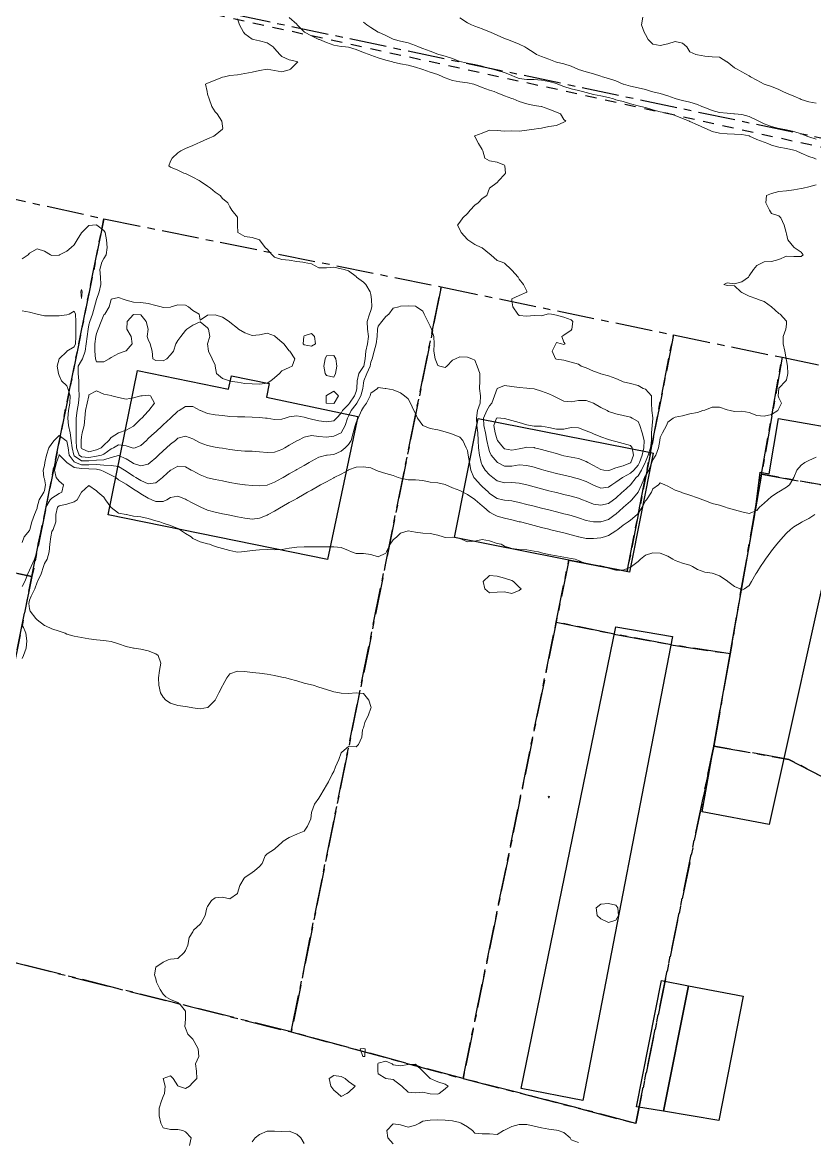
# Model space of a CAD drawing. Header units: centimetres. Extents: x 0 to 642158, y -847 to 649707.
# Drawn here: x 617867.8 to 617921.2, y 621400.6 to 621475.9 of the extents above; entities that cross this region are included whole.
import ezdxf

# ---------------------------------------------------------------- set-up
doc = ezdxf.new("R2010")
doc.units = ezdxf.units.CM
doc.header["$MEASUREMENT"] = 0
doc.linetypes.add('CENTERX2', pattern=[4, 2.5, -0.5, 0.5, -0.5])
doc.linetypes.add('JIS_02_0.7', pattern=[1.35, 0.75, -0.6])
doc.layers.add('SPW_batiments', color=7, linetype='Continuous')
doc.layers.add('SPW_parcellaire cadastral', color=7, linetype='CENTERX2', lineweight=25, true_color=0xff0542)
doc.layers.add('WAL_parcellaire agricole', color=7, linetype='JIS_02_0.7', lineweight=25)
doc.layers.add('WAL_topographie 0.5', color=253, linetype='Continuous', lineweight=20)

msp = doc.modelspace()

# ---------------------------------------------------------------- linework, layer by layer
at = {"layer": 'SPW_batiments'}
for points in [[(617881.655, 621451.196), (617881.857, 621452.088), (617884.404, 621451.578), (617884.222, 621450.668), (617890.379, 621449.361), (617888.335, 621439.728), (617873.556, 621442.723), (617875.529, 621452.458), (617881.655, 621451.196)], [(617944.322, 621448.448), (617942.863, 621440.398), (617948.221, 621439.351), (617948.498, 621439.277), (617956.127, 621435.527), (617956.089, 621435.462), (617955.109, 621433.753), (617948.097, 621436.782), (617937.697, 621437.997), (617938.229, 621441.115), (617923.913, 621443.796), (617923.429, 621441.413), (617922.464, 621441.579), (617918.082, 621421.862), (617913.566, 621422.712), (617917.113, 621442.728), (617917.479, 621445.612), (617918.079, 621445.495), (617918.713, 621449.212), (617923.863, 621448.329), (617924.678, 621452.163), (617944.322, 621448.448)], [(617910.113, 621446.927), (617910.279, 621446.894), (617908.68, 621438.877), (617896.88, 621441.21), (617898.479, 621449.226), (617910.113, 621446.927)], [(617911.584, 621434.529), (617905.526, 621403.266), (617901.378, 621404.08), (617907.744, 621435.191), (617911.584, 621434.529)], [(617912.656, 621411.007), (617910.958, 621402.55), (617909.155, 621402.851), (617910.834, 621411.357), (617912.656, 621411.007)], [(617912.656, 621411.007), (617916.329, 621410.301), (617914.701, 621401.924), (617910.958, 621402.55), (617912.656, 621411.007)]]:
    msp.add_lwpolyline(points, dxfattribs=at)
at = {"layer": 'SPW_parcellaire cadastral'}
for points in [[(617956.996, 621491.591), (617955.542, 621484.834), (617950.998, 621461.922), (617869.876, 621478.988), (617889.897, 621516.92), (617890.08, 621517.295)], [(617868.411, 621438.572), (617859.61, 621440.376), (617857.101, 621440.911), (617859.593, 621454.915), (617860.796, 621461.085), (617860.914, 621461.745), (617861.624, 621465.245), (617873.261, 621462.672), (617868.411, 621438.572)], [(617863.367, 621413.538), (617865.047, 621421.884), (617868.411, 621438.572), (617873.261, 621462.672), (617895.995, 621458.093), (617885.885, 621407.891), (617863.367, 621413.538)], [(617897.458, 621404.753), (617885.885, 621407.891), (617895.995, 621458.093), (617911.639, 621454.858), (617910.08, 621446.901), (617908.514, 621438.91), (617904.59, 621439.685), (617903.737, 621435.511), (617897.458, 621404.753)], [(617915.455, 621433.369), (617911.479, 621433.984), (617907.643, 621434.693), (617903.737, 621435.511), (617904.59, 621439.685), (617908.514, 621438.91), (617910.08, 621446.901), (617911.639, 621454.858), (617918.96, 621453.344), (617918.268, 621449.412), (617917.573, 621445.466), (617916.966, 621442.019), (617915.455, 621433.369)], [(617924.006, 621452.301), (617923.344, 621448.542), (617922.645, 621444.573), (617917.573, 621445.466), (617918.268, 621449.412), (617918.96, 621453.344), (617924.006, 621452.301)], [(617924.006, 621452.301), (617968.313, 621443.517), (617972.126, 621442.841), (617966.05, 621435.181), (617957.331, 621419.516), (617932.603, 621373.924), (617938.17, 621389.98), (617947.104, 621408.256), (617953.978, 621421.308), (617949.381, 621423.765), (617934.741, 621420.998), (617926.857, 621422.356), (617919.419, 621426.254), (617914.352, 621427.146), (617915.455, 621433.369), (617916.966, 621442.019), (617917.573, 621445.466), (617922.645, 621444.573), (617923.344, 621448.542), (617924.006, 621452.301)], [(617865.047, 621421.884), (617856.435, 621424.098), (617857.628, 621429.878), (617858.608, 621435.201), (617859.61, 621440.376), (617868.411, 621438.572), (617865.047, 621421.884)], [(617897.458, 621404.753), (617903.737, 621435.511), (617907.643, 621434.693), (617911.479, 621433.984), (617915.455, 621433.369), (617914.352, 621427.146), (617909.094, 621401.727), (617905.401, 621402.718), (617901.333, 621403.76), (617897.458, 621404.753)], [(617863.367, 621413.538), (617885.885, 621407.891), (617897.458, 621404.753), (617901.333, 621403.76), (617905.401, 621402.718), (617909.094, 621401.727), (617914.352, 621427.146), (617919.419, 621426.254), (617926.857, 621422.356), (617934.741, 621420.998), (617949.381, 621423.765), (617953.978, 621421.308), (617947.104, 621408.256), (617938.17, 621389.98), (617932.603, 621373.924), (617919.308, 621349.763), (617873.84, 621362.678), (617825.541, 621409.239), (617835.723, 621420.454), (617863.367, 621413.538)]]:
    msp.add_lwpolyline(points, dxfattribs=at)
at = {"layer": 'WAL_parcellaire agricole'}
msp.add_lwpolyline([(617959.494, 621502.968), (617958.972, 621501.366), (617951.294, 621460.998), (617871.2, 621478.505), (617890.726, 621517.162), (617959.494, 621502.968)], dxfattribs=at)
at = {"layer": 'WAL_topographie 0.5'}
for points in [[(617885.75, 621476.24), (617886.25, 621475.794), (617886.288, 621475.75), (617886.75, 621475.272), (617886.779, 621475.25), (617887.25, 621474.995), (617887.75, 621474.766), (617887.777, 621474.75), (617888.25, 621474.559), (617888.75, 621474.372), (617889.25, 621474.281), (617889.531, 621474.25), (617889.75, 621474.228), (617890.25, 621474.082), (617890.75, 621473.881), (617891.131, 621473.75), (617891.25, 621473.705), (617891.75, 621473.529), (617892.25, 621473.37), (617892.71, 621473.25), (617892.75, 621473.238), (617893.25, 621473.125), (617893.75, 621473.033), (617894.25, 621472.9), (617894.688, 621472.75), (617894.75, 621472.725), (617895.25, 621472.547), (617895.75, 621472.386), (617896.099, 621472.25), (617896.25, 621472.176), (617896.75, 621471.993), (617897.25, 621471.892), (617897.75, 621471.834), (617898.18, 621471.75), (617898.25, 621471.731), (617898.75, 621471.525), (617899.25, 621471.347), (617899.55, 621471.25), (617899.75, 621471.167), (617900.25, 621470.957), (617900.75, 621470.774), (617900.836, 621470.75), (617901.25, 621470.568), (617901.75, 621470.421), (617902.25, 621470.319), (617902.727, 621470.25), (617902.75, 621470.243), (617903.25, 621470.056), (617903.75, 621469.869), (617904.031, 621469.75), (617904.25, 621469.361), (617904.375, 621469.25), (617904.25, 621469.175), (617903.75, 621468.95), (617903.25, 621468.892), (617902.75, 621468.788), (617902.55, 621468.75), (617902.25, 621468.706), (617901.75, 621468.646), (617901.25, 621468.581), (617900.75, 621468.592), (617900.25, 621468.59), (617899.75, 621468.618), (617899.25, 621468.641), (617898.75, 621468.45), (617898.25, 621468.262), (617898.219, 621468.25), (617898.25, 621468.212), (617898.5, 621467.75), (617898.75, 621467.35), (617898.8, 621467.25), (617898.937, 621466.75), (617899.25, 621466.577), (617899.75, 621466.487), (617900.25, 621466.279), (617900.281, 621466.25), (617900.311, 621465.75), (617900.25, 621465.655), (617899.864, 621465.25), (617899.75, 621465.111), (617899.25, 621464.75), (617899.25, 621464.75), (617899.062, 621464.25), (617898.75, 621464.032), (617898.479, 621463.75), (617898.25, 621463.583), (617897.944, 621463.25), (617897.75, 621463.024), (617897.435, 621462.75), (617897.25, 621462.456), (617897.091, 621462.25), (617897.25, 621461.959), (617897.331, 621461.75), (617897.75, 621461.286), (617897.779, 621461.25), (617898.25, 621460.948), (617898.67, 621460.75), (617898.75, 621460.709), (617899.25, 621460.314), (617899.327, 621460.25), (617899.75, 621459.871), (617900.1, 621459.75), (617900.25, 621459.685), (617900.704, 621459.25), (617900.75, 621459.208), (617901.173, 621458.75), (617901.25, 621458.617), (617901.525, 621458.25), (617901.75, 621457.8), (617901.767, 621457.75), (617901.75, 621457.724), (617901.25, 621457.5), (617900.75, 621457.281), (617900.739, 621457.25), (617900.75, 621457.15), (617900.815, 621456.75), (617901.15, 621456.25), (617901.25, 621456.158), (617901.75, 621456.12), (617902.25, 621456.167), (617902.75, 621456.13), (617903.125, 621456.25), (617903.25, 621456.276), (617903.417, 621456.25), (617903.75, 621456.19), (617904.25, 621456.039), (617904.75, 621455.864), (617904.864, 621455.75), (617904.792, 621455.25), (617904.75, 621455.167), (617904.25, 621454.838), (617904.114, 621454.75), (617904.25, 621454.375), (617904.333, 621454.25), (617904.25, 621454.212), (617904.083, 621454.25), (617903.75, 621454.35), (617903.713, 621454.25), (617903.471, 621453.75), (617903.697, 621453.25), (617903.75, 621453.225), (617904.25, 621453.147), (617904.75, 621453.013), (617905.25, 621452.893), (617905.424, 621452.75), (617905.75, 621452.644), (617906.25, 621452.409), (617906.69, 621452.25), (617906.75, 621452.238), (617907.25, 621452.106), (617907.75, 621451.926), (617908.109, 621451.75), (617908.25, 621451.703), (617908.75, 621451.587), (617909.25, 621451.437), (617909.599, 621451.25), (617909.75, 621451.187), (617910.161, 621450.75), (617910.161, 621450.25), (617910.188, 621449.75), (617910.25, 621449.27), (617910.252, 621449.25), (617910.25, 621449.233), (617910.202, 621448.75), (617910.149, 621448.25), (617910.148, 621447.75), (617910.091, 621447.25), (617909.94, 621446.75), (617909.75, 621446.296), (617909.732, 621446.25), (617909.485, 621445.75), (617909.25, 621445.366), (617909.136, 621445.25), (617908.75, 621444.753), (617908.746, 621444.75), (617908.25, 621444.307), (617908.186, 621444.25), (617907.75, 621443.855), (617907.599, 621443.75), (617907.25, 621443.505), (617906.75, 621443.377), (617906.25, 621443.447), (617905.75, 621443.651), (617905.506, 621443.75), (617905.25, 621443.853), (617904.75, 621443.984), (617904.25, 621444.1), (617903.75, 621444.226), (617903.655, 621444.25), (617903.25, 621444.354), (617902.75, 621444.485), (617902.25, 621444.617), (617901.75, 621444.75), (617901.75, 621444.75), (617901.25, 621444.872), (617900.75, 621444.901), (617900.25, 621444.877), (617899.75, 621445.028), (617899.473, 621445.25), (617899.25, 621445.436), (617898.957, 621445.75), (617898.75, 621446.079), (617898.682, 621446.25), (617898.577, 621446.75), (617898.509, 621447.25), (617898.475, 621447.75), (617898.446, 621448.25), (617898.386, 621448.75), (617898.356, 621449.25), (617898.437, 621449.75), (617898.62, 621450.25), (617898.628, 621450.75), (617898.571, 621451.25), (617898.6, 621451.75), (617898.582, 621452.25), (617898.419, 621452.75), (617898.25, 621453.153), (617898.062, 621453.25), (617897.75, 621453.364), (617897.25, 621453.386), (617896.942, 621453.25), (617896.75, 621453.162), (617896.358, 621452.75), (617896.25, 621452.648), (617895.889, 621452.75), (617895.75, 621452.794), (617895.583, 621453.25), (617895.497, 621453.75), (617895.509, 621454.25), (617895.494, 621454.75), (617895.323, 621455.25), (617895.25, 621455.439), (617895.083, 621455.75), (617894.842, 621456.25), (617894.75, 621456.442), (617894.324, 621456.75), (617894.25, 621456.784), (617893.75, 621456.803), (617893.25, 621456.792), (617893.13, 621456.75), (617892.75, 621456.648), (617892.463, 621456.25), (617892.25, 621456.087), (617891.994, 621455.75), (617891.75, 621455.442), (617891.693, 621455.25), (617891.67, 621454.75), (617891.613, 621454.25), (617891.467, 621453.75), (617891.336, 621453.25), (617891.25, 621453.019), (617891.191, 621452.75), (617890.98, 621452.25), (617890.775, 621451.75), (617890.75, 621451.602), (617890.712, 621451.25), (617890.578, 621450.75), (617890.294, 621450.25), (617890.25, 621450.188), (617889.929, 621449.75), (617889.75, 621449.388), (617889.674, 621449.25), (617889.516, 621448.75), (617889.25, 621448.257), (617889.237, 621448.25), (617888.75, 621448.034), (617888.25, 621447.959), (617887.75, 621448.004), (617887.25, 621448.072), (617886.75, 621447.971), (617886.323, 621447.75), (617886.25, 621447.709), (617885.75, 621447.422), (617885.443, 621447.25), (617885.25, 621447.142), (617884.75, 621446.955), (617884.25, 621446.924), (617883.75, 621446.978), (617883.25, 621447.013), (617882.75, 621447.029), (617882.25, 621447.059), (617881.75, 621447.126), (617881.25, 621447.214), (617881.026, 621447.25), (617880.75, 621447.294), (617880.25, 621447.396), (617879.75, 621447.589), (617879.453, 621447.75), (617879.25, 621447.862), (617878.75, 621448.036), (617878.25, 621447.886), (617878.078, 621447.75), (617877.75, 621447.5), (617877.48, 621447.25), (617877.25, 621447.039), (617876.938, 621446.75), (617876.75, 621446.578), (617876.382, 621446.25), (617876.25, 621446.147), (617875.75, 621446.024), (617875.25, 621446.197), (617875.166, 621446.25), (617874.75, 621446.499), (617874.25, 621446.725), (617873.75, 621446.595), (617873.25, 621446.44), (617872.75, 621446.409), (617872.25, 621446.36), (617871.75, 621446.372), (617871.25, 621446.714), (617871.223, 621446.75), (617871.123, 621447.25), (617871.063, 621447.75), (617870.982, 621448.25), (617870.882, 621448.75), (617870.821, 621449.25), (617870.867, 621449.75), (617870.965, 621450.25), (617870.994, 621450.75), (617870.824, 621451.25), (617870.75, 621451.419), (617870.406, 621451.75), (617870.25, 621452.12), (617870.188, 621452.25), (617870.117, 621452.75), (617870.25, 621453.25), (617870.25, 621453.25), (617870.75, 621453.743), (617870.765, 621453.75), (617871.25, 621454.04), (617871.338, 621454.25), (617871.374, 621454.75), (617871.364, 621455.25), (617871.364, 621455.75), (617871.35, 621456.25), (617871.25, 621456.442), (617870.909, 621456.25), (617870.75, 621456.201), (617870.25, 621456.149), (617869.75, 621456.131), (617869.25, 621456.139), (617868.769, 621456.25), (617868.75, 621456.254), (617868.25, 621456.395), (617867.75, 621456.472)], [(617882.25, 621476.138), (617882.405, 621475.75), (617882.67, 621475.25), (617882.75, 621475.132), (617883.25, 621474.767), (617883.337, 621474.75), (617883.75, 621474.654), (617884.25, 621474.52), (617884.671, 621474.25), (617884.75, 621474.14), (617885.114, 621473.75), (617885.25, 621473.6), (617885.75, 621473.375), (617886.25, 621473.267), (617886.325, 621473.25), (617886.25, 621473.187), (617885.83, 621472.75), (617885.75, 621472.714), (617885.25, 621472.567), (617884.75, 621472.674), (617884.25, 621472.75), (617883.75, 621472.656), (617883.25, 621472.545), (617882.75, 621472.462), (617882.25, 621472.37), (617881.75, 621472.321), (617881.375, 621472.25), (617881.25, 621472.225), (617880.75, 621472.021), (617880.25, 621471.814), (617880.103, 621471.75), (617880.214, 621471.25), (617880.25, 621471.083), (617880.361, 621470.75), (617880.528, 621470.25), (617880.75, 621469.875), (617880.893, 621469.75), (617881.204, 621469.25), (617881.25, 621468.917), (617881.275, 621468.75), (617881.25, 621468.708), (617880.75, 621468.313), (617880.656, 621468.25), (617880.25, 621468.064), (617879.75, 621467.828), (617879.541, 621467.75), (617879.25, 621467.61), (617878.75, 621467.421), (617878.44, 621467.25), (617878.25, 621467.117), (617877.857, 621466.75), (617877.75, 621466.55), (617877.625, 621466.25), (617877.75, 621466.143), (617878.25, 621465.943), (617878.655, 621465.75), (617878.75, 621465.724), (617879.25, 621465.486), (617879.667, 621465.25), (617879.75, 621465.203), (617880.25, 621464.88), (617880.446, 621464.75), (617880.75, 621464.468), (617881.093, 621464.25), (617881.25, 621464.046), (617881.598, 621463.75), (617881.75, 621463.481), (617881.881, 621463.25), (617882.25, 621462.778), (617882.265, 621462.75), (617882.25, 621462.25), (617882.272, 621461.75), (617882.75, 621461.488), (617883.25, 621461.417), (617883.75, 621461.25), (617883.75, 621461.25), (617884.134, 621460.75), (617884.25, 621460.62), (617884.598, 621460.25), (617884.75, 621460.088), (617885.25, 621459.926), (617885.75, 621459.891), (617886.25, 621459.806), (617886.659, 621459.75), (617886.75, 621459.739), (617887.25, 621459.647), (617887.75, 621459.375), (617888.25, 621459.375), (617888.75, 621459.409), (617889.25, 621459.315), (617889.45, 621459.25), (617889.75, 621459.174), (617890.25, 621458.788), (617890.288, 621458.75), (617890.75, 621458.404), (617890.905, 621458.25), (617891.19, 621457.75), (617891.25, 621457.58), (617891.301, 621457.25), (617891.321, 621456.75), (617891.25, 621456.505), (617891.162, 621456.25), (617891.001, 621455.75), (617891.014, 621455.25), (617891.085, 621454.75), (617891.027, 621454.25), (617890.911, 621453.75), (617890.872, 621453.25), (617890.765, 621452.75), (617890.75, 621452.72), (617890.436, 621452.25), (617890.316, 621451.75), (617890.306, 621451.25), (617890.25, 621451.044), (617890.138, 621450.75), (617889.808, 621450.25), (617889.75, 621450.174), (617889.346, 621449.75), (617889.25, 621449.582), (617888.927, 621449.25), (617888.75, 621449.074), (617888.25, 621449.006), (617887.75, 621449.065), (617887.25, 621449.177), (617886.974, 621449.25), (617886.75, 621449.32), (617886.25, 621449.4), (617885.75, 621449.334), (617885.471, 621449.25), (617885.25, 621449.169), (617884.75, 621449.153), (617884.25, 621449.241), (617884.156, 621449.25), (617883.75, 621449.287), (617883.25, 621449.304), (617882.75, 621449.325), (617882.25, 621449.339), (617881.75, 621449.366), (617881.25, 621449.425), (617880.75, 621449.476), (617880.25, 621449.556), (617879.77, 621449.75), (617879.75, 621449.758), (617879.25, 621450.02), (617878.75, 621450.025), (617878.319, 621449.75), (617878.25, 621449.708), (617877.752, 621449.25), (617877.75, 621449.248), (617877.25, 621448.787), (617877.21, 621448.75), (617876.75, 621448.327), (617876.667, 621448.25), (617876.25, 621447.866), (617876.125, 621447.75), (617875.75, 621447.413), (617875.369, 621447.25), (617875.25, 621447.216), (617875.155, 621447.25), (617874.75, 621447.371), (617874.25, 621447.452), (617873.897, 621447.25), (617873.75, 621447.181), (617873.25, 621446.817), (617873.095, 621446.75), (617872.75, 621446.675), (617872.25, 621446.601), (617871.75, 621446.635), (617871.588, 621446.75), (617871.419, 621447.25), (617871.394, 621447.75), (617871.386, 621448.25), (617871.386, 621448.75), (617871.397, 621449.25), (617871.46, 621449.75), (617871.553, 621450.25), (617871.596, 621450.75), (617871.576, 621451.25), (617871.561, 621451.75), (617871.524, 621452.25), (617871.515, 621452.75), (617871.75, 621453.122), (617871.813, 621453.25), (617872.006, 621453.75), (617872.054, 621454.25), (617872.12, 621454.75), (617872.188, 621455.25), (617872.25, 621455.521), (617872.302, 621455.75), (617872.482, 621456.25), (617872.635, 621456.75), (617872.75, 621457.24), (617872.753, 621457.25), (617872.929, 621457.75), (617873.048, 621458.25), (617873.019, 621458.75), (617872.975, 621459.25), (617873.117, 621459.75), (617873.25, 621460.006), (617873.411, 621460.25), (617873.47, 621460.75), (617873.435, 621461.25), (617873.344, 621461.75), (617873.25, 621461.891), (617872.786, 621462.25), (617872.75, 621462.269), (617872.483, 621462.25), (617872.25, 621462.229), (617871.765, 621461.75), (617871.75, 621461.729), (617871.448, 621461.25), (617871.25, 621460.915), (617871.048, 621460.75), (617870.75, 621460.495), (617870.276, 621460.25), (617870.25, 621460.232), (617869.75, 621460.208), (617869.667, 621460.25), (617869.25, 621460.503), (617868.75, 621460.642), (617868.25, 621460.36), (617868.145, 621460.25), (617867.75, 621459.976)], [(617897.25, 621476.221), (617897.75, 621475.878), (617898.02, 621475.75), (617898.25, 621475.646), (617898.75, 621475.467), (617899.25, 621475.277), (617899.306, 621475.25), (617899.75, 621475.055), (617900.25, 621474.825), (617900.447, 621474.75), (617900.75, 621474.65), (617901.25, 621474.438), (617901.625, 621474.25), (617901.75, 621474.181), (617902.25, 621473.848), (617902.407, 621473.75), (617902.75, 621473.611), (617903.25, 621473.432), (617903.693, 621473.25), (617903.75, 621473.235), (617904.25, 621473.112), (617904.75, 621472.952), (617905.188, 621472.75), (617905.25, 621472.73), (617905.75, 621472.573), (617906.25, 621472.445), (617906.75, 621472.29), (617906.846, 621472.25), (617907.25, 621472.128), (617907.75, 621471.964), (617908.25, 621471.755), (617908.263, 621471.75), (617908.75, 621471.619), (617909.25, 621471.503), (617909.75, 621471.382), (617910.163, 621471.25), (617910.25, 621471.228), (617910.75, 621471.112), (617911.25, 621470.967), (617911.75, 621470.772), (617911.822, 621470.75), (617912.25, 621470.644), (617912.75, 621470.538), (617913.25, 621470.381), (617913.546, 621470.25), (617913.75, 621470.172), (617914.25, 621469.982), (617914.75, 621469.835), (617915.25, 621469.781), (617915.717, 621469.75), (617915.75, 621469.748), (617916.25, 621469.693), (617916.75, 621469.564), (617917.25, 621469.331), (617917.392, 621469.25), (617917.75, 621469.083), (617918.25, 621468.899), (617918.75, 621468.756), (617918.773, 621468.75), (617919.25, 621468.658), (617919.75, 621468.548), (617920.25, 621468.394), (617920.618, 621468.25), (617920.75, 621468.205), (617921.25, 621468.042)], [(617909.577, 621476.25), (617909.493, 621475.75), (617909.67, 621475.25), (617909.75, 621475.1), (617909.925, 621474.75), (617910.25, 621474.43), (617910.75, 621474.348), (617911.25, 621474.459), (617911.75, 621474.609), (617912.25, 621474.515), (617912.55, 621474.25), (617912.75, 621473.934), (617913.139, 621473.75), (617913.25, 621473.713), (617913.75, 621473.625), (617914.25, 621473.588), (617914.75, 621473.571), (617915.231, 621473.25), (617915.25, 621473.242), (617915.75, 621472.854), (617915.928, 621472.75), (617916.25, 621472.583), (617916.75, 621472.315), (617916.837, 621472.25), (617917.25, 621472.021), (617917.75, 621471.75), (617917.75, 621471.75), (617918.25, 621471.591), (617918.75, 621471.383), (617919, 621471.25), (617919.25, 621471.145), (617919.75, 621470.931), (617920.176, 621470.75), (617920.25, 621470.72), (617920.75, 621470.549), (617921.25, 621470.464)], [(617890.75, 621475.922), (617890.969, 621475.75), (617891.25, 621475.556), (617891.75, 621475.255), (617891.758, 621475.25), (617892.25, 621475.026), (617892.75, 621474.777), (617892.821, 621474.75), (617893.25, 621474.645), (617893.75, 621474.527), (617894.25, 621474.342), (617894.449, 621474.25), (617894.75, 621474.146), (617895.25, 621473.965), (617895.75, 621473.777), (617895.829, 621473.75), (617896.25, 621473.64), (617896.75, 621473.474), (617897.25, 621473.283), (617897.363, 621473.25), (617897.75, 621473.165), (617898.25, 621473.08), (617898.75, 621472.956), (617899.25, 621472.802), (617899.446, 621472.75), (617899.75, 621472.677), (617900.25, 621472.537), (617900.75, 621472.333), (617900.954, 621472.25), (617901.25, 621472.129), (617901.75, 621472.057), (617902.25, 621472.054), (617902.75, 621472.014), (617903.25, 621471.927), (617903.75, 621471.784), (617903.842, 621471.75), (617904.25, 621471.587), (617904.75, 621471.434), (617905.25, 621471.313), (617905.503, 621471.25), (617905.75, 621471.181), (617906.25, 621471.06), (617906.75, 621470.959), (617907.25, 621470.839), (617907.591, 621470.75), (617907.75, 621470.698), (617908.25, 621470.574), (617908.75, 621470.429), (617909.25, 621470.292), (617909.443, 621470.25), (617909.75, 621470.163), (617910.25, 621470.006), (617910.75, 621469.886), (617911.25, 621469.788), (617911.393, 621469.75), (617911.75, 621469.625), (617912.25, 621469.43), (617912.71, 621469.25), (617912.75, 621469.232), (617913.25, 621469.004), (617913.75, 621468.78), (617913.821, 621468.75), (617914.25, 621468.547), (617914.75, 621468.44), (617915.25, 621468.407), (617915.75, 621468.379), (617916.25, 621468.351), (617916.75, 621468.256), (617916.765, 621468.25), (617917.25, 621468.024), (617917.75, 621467.836), (617918.003, 621467.75), (617918.25, 621467.64), (617918.75, 621467.497), (617919.25, 621467.411), (617919.75, 621467.298), (617919.896, 621467.25), (617920.25, 621467.088), (617920.75, 621466.868), (617921.115, 621466.75), (617921.25, 621466.687)], [(617921.25, 621464.971), (617920.75, 621464.818), (617920.375, 621464.75), (617920.25, 621464.722), (617919.75, 621464.621), (617919.25, 621464.56), (617918.75, 621464.514), (617918.25, 621464.378), (617917.906, 621464.25), (617917.871, 621463.75), (617918.103, 621463.25), (617918.25, 621463.042), (617918.75, 621462.875), (617918.882, 621462.75), (617919.107, 621462.25), (617919.229, 621461.75), (617919.25, 621461.667), (617919.336, 621461.25), (617919.75, 621460.77), (617919.783, 621460.75), (617920.25, 621460.417), (617920.371, 621460.25), (617920.25, 621460.125), (617919.75, 621460.142), (617919.25, 621460.164), (617918.75, 621459.94), (617918.25, 621459.806), (617917.75, 621459.768), (617917.7, 621459.75), (617917.25, 621459.525), (617917.038, 621459.25), (617916.75, 621458.833), (617916.7, 621458.75), (617916.25, 621458.421), (617915.75, 621458.299), (617915.25, 621458.367), (617915.031, 621458.25), (617915.25, 621458.184), (617915.75, 621458.15), (617916.171, 621457.75), (617916.25, 621457.719), (617916.75, 621457.474), (617917.25, 621457.287), (617917.339, 621457.25), (617917.75, 621457.106), (617918.25, 621456.75), (617918.25, 621456.75), (617918.75, 621456.289), (617918.833, 621456.25), (617919.25, 621455.774), (617919.264, 621455.75), (617919.25, 621455.583), (617919.213, 621455.25), (617919.025, 621454.75), (617919.033, 621454.25), (617919.139, 621453.75), (617919.226, 621453.25), (617919.25, 621453.139), (617919.317, 621452.75), (617919.34, 621452.25), (617919.25, 621451.827), (617919.214, 621451.75), (617918.75, 621451.269), (617918.733, 621451.25), (617918.694, 621450.75), (617918.75, 621450.625), (617918.923, 621450.25), (617918.75, 621449.904), (617918.676, 621449.75), (617918.25, 621449.5), (617917.75, 621449.382), (617917.25, 621449.417), (617916.75, 621449.625), (617916.25, 621449.716), (617915.75, 621449.7), (617915.458, 621449.75), (617915.25, 621449.795), (617914.75, 621449.995), (617914.25, 621449.991), (617913.75, 621449.786), (617913.625, 621449.75), (617913.25, 621449.625), (617912.75, 621449.53), (617912.25, 621449.405), (617911.75, 621449.321), (617911.617, 621449.25), (617911.25, 621448.978), (617911.174, 621448.75), (617910.898, 621448.25), (617910.75, 621447.953), (617910.72, 621447.75), (617910.632, 621447.25), (617910.441, 621446.75), (617910.25, 621446.435), (617910.183, 621446.25), (617909.971, 621445.75), (617909.75, 621445.365), (617909.689, 621445.25), (617909.493, 621444.75), (617909.25, 621444.25), (617909.25, 621444.25), (617908.829, 621443.75), (617908.75, 621443.66), (617908.276, 621443.25), (617908.25, 621443.229), (617907.75, 621442.785), (617907.701, 621442.75), (617907.25, 621442.427), (617906.75, 621442.268), (617906.25, 621442.257), (617905.75, 621442.359), (617905.25, 621442.538), (617904.75, 621442.682), (617904.47, 621442.75), (617904.25, 621442.804), (617903.75, 621442.932), (617903.25, 621443.062), (617902.75, 621443.189), (617902.5, 621443.25), (617902.25, 621443.311), (617901.75, 621443.437), (617901.25, 621443.566), (617900.75, 621443.681), (617900.25, 621443.728), (617900.14, 621443.75), (617899.75, 621443.828), (617899.25, 621444.175), (617899.171, 621444.25), (617898.75, 621444.65), (617898.645, 621444.75), (617898.25, 621445.18), (617898.195, 621445.25), (617897.978, 621445.75), (617897.89, 621446.25), (617897.804, 621446.75), (617897.75, 621447.065), (617897.677, 621447.25), (617897.438, 621447.75), (617897.25, 621447.955), (617896.75, 621448.162), (617896.476, 621448.25), (617896.25, 621448.331), (617895.75, 621448.449), (617895.25, 621448.543), (617894.75, 621448.75), (617894.75, 621448.75), (617894.39, 621449.25), (617894.25, 621449.549), (617894.151, 621449.75), (617893.917, 621450.25), (617893.75, 621450.553), (617893.518, 621450.75), (617893.25, 621450.961), (617892.75, 621451.158), (617892.25, 621451.243), (617892.208, 621451.25), (617891.75, 621451.32), (617891.699, 621451.25), (617891.25, 621450.929), (617891.198, 621450.75), (617890.955, 621450.25), (617890.75, 621449.995), (617890.623, 621449.75), (617890.383, 621449.25), (617890.25, 621448.96), (617890.194, 621448.75), (617890.061, 621448.25), (617889.91, 621447.75), (617889.75, 621447.475), (617889.525, 621447.25), (617889.25, 621447.018), (617888.75, 621446.804), (617888.303, 621446.75), (617888.25, 621446.742), (617887.75, 621446.608), (617887.25, 621446.337), (617887.095, 621446.25), (617886.75, 621446.058), (617886.25, 621445.779), (617886.2, 621445.75), (617885.75, 621445.489), (617885.331, 621445.25), (617885.25, 621445.204), (617884.75, 621444.925), (617884.301, 621444.75), (617884.25, 621444.729), (617883.75, 621444.689), (617883.25, 621444.716), (617882.788, 621444.75), (617882.75, 621444.753), (617882.25, 621444.819), (617881.75, 621444.912), (617881.25, 621445.015), (617880.75, 621445.112), (617880.25, 621445.231), (617880.202, 621445.25), (617879.75, 621445.428), (617879.25, 621445.69), (617879.141, 621445.75), (617878.75, 621445.958), (617878.25, 621446.021), (617877.776, 621445.75), (617877.75, 621445.736), (617877.25, 621445.292), (617877.204, 621445.25), (617876.75, 621444.885), (617876.25, 621444.817), (617875.75, 621445.034), (617875.411, 621445.25), (617875.25, 621445.345), (617874.75, 621445.684), (617874.648, 621445.75), (617874.25, 621445.987), (617873.75, 621446.063), (617873.25, 621446.076), (617872.75, 621446.126), (617872.25, 621446.106), (617871.75, 621446.108), (617871.351, 621446.25), (617871.25, 621446.306), (617870.92, 621446.75), (617870.846, 621447.25), (617870.75, 621447.7), (617870.691, 621447.75), (617870.25, 621448.079), (617869.896, 621447.75), (617869.75, 621447.545), (617869.553, 621447.25), (617869.386, 621446.75), (617869.273, 621446.25), (617869.25, 621446.05), (617869.166, 621445.75), (617869.214, 621445.25), (617869.25, 621445.147), (617869.329, 621444.75), (617869.25, 621444.365), (617869.211, 621444.25), (617868.888, 621443.75), (617868.761, 621443.25), (617868.75, 621443.174), (617868.574, 621442.75), (617868.394, 621442.25), (617868.264, 621441.75), (617868.25, 621441.686), (617867.879, 621441.25), (617867.75, 621440.879)], [(617871.75, 621457.3), (617871.793, 621457.75), (617871.75, 621457.905), (617871.7, 621457.75), (617871.75, 621457.3)], [(617884.503, 621451.75), (617884.25, 621451.604), (617883.75, 621451.531), (617883.25, 621451.547), (617882.75, 621451.591), (617882.25, 621451.671), (617881.75, 621451.747), (617881.726, 621451.75), (617881.25, 621451.917), (617880.85, 621452.25), (617880.765, 621452.75), (617880.75, 621452.817), (617880.553, 621453.25), (617880.317, 621453.75), (617880.25, 621454.25), (617880.25, 621454.25), (617880.25, 621454.25), (617880.386, 621454.75), (617880.3, 621455.25), (617880.25, 621455.324), (617879.75, 621455.734), (617879.25, 621455.52), (617878.85, 621455.25), (617878.75, 621455.154), (617878.45, 621454.75), (617878.25, 621454.481), (617878.114, 621454.25), (617877.945, 621453.75), (617877.75, 621453.508), (617877.507, 621453.25), (617877.25, 621453.112), (617876.75, 621453.125), (617876.554, 621453.25), (617876.515, 621453.75), (617876.38, 621454.25), (617876.25, 621454.541), (617876.164, 621454.75), (617876.235, 621455.25), (617876.101, 621455.75), (617875.75, 621456.214), (617875.25, 621456.231), (617874.833, 621455.75), (617874.81, 621455.25), (617875.098, 621454.75), (617875.158, 621454.25), (617874.75, 621453.782), (617874.691, 621453.75), (617874.25, 621453.594), (617873.75, 621453.33), (617873.62, 621453.25), (617873.25, 621453.037), (617872.75, 621453.033), (617872.696, 621453.25), (617872.642, 621453.75), (617872.647, 621454.25), (617872.724, 621454.75), (617872.75, 621454.944), (617872.864, 621455.25), (617873.065, 621455.75), (617873.25, 621456.207), (617873.316, 621456.25), (617873.617, 621456.75), (617873.743, 621457.25), (617873.75, 621457.27), (617874.25, 621457.38), (617874.632, 621457.25), (617874.75, 621457.187), (617875.25, 621457.066), (617875.75, 621457.036), (617876.25, 621456.963), (617876.75, 621456.837), (617877.117, 621456.75), (617877.25, 621456.697), (617877.75, 621456.726), (617877.798, 621456.75), (617878.25, 621456.877), (617878.75, 621456.86), (617878.953, 621456.75), (617879.25, 621456.494), (617879.67, 621456.25), (617879.75, 621455.85), (617880.25, 621456.192), (617880.75, 621456.199), (617881.25, 621456.052), (617881.707, 621455.75), (617881.75, 621455.719), (617882.25, 621455.313), (617882.333, 621455.25), (617882.75, 621454.996), (617883.25, 621454.815), (617883.75, 621454.855), (617884.25, 621454.977), (617884.75, 621454.785), (617884.795, 621454.75), (617885.25, 621454.375), (617885.375, 621454.25), (617885.75, 621453.781), (617885.798, 621453.75), (617886.122, 621453.25), (617885.948, 621452.75), (617885.75, 621452.647), (617885.25, 621452.422), (617885.09, 621452.25), (617884.75, 621451.962), (617884.503, 621451.75)], [(617887.524, 621454.25), (617887.25, 621454.093), (617886.75, 621454.185), (617886.691, 621454.25), (617886.729, 621454.75), (617886.75, 621454.785), (617887.25, 621454.94), (617887.444, 621454.75), (617887.524, 621454.25)], [(617888.873, 621452.25), (617888.75, 621452.017), (617888.25, 621452.128), (617888.16, 621452.25), (617888.071, 621452.75), (617888.171, 621453.25), (617888.25, 621453.45), (617888.75, 621453.464), (617888.883, 621453.25), (617888.948, 621452.75), (617888.873, 621452.25)], [(617907.476, 621444.75), (617907.25, 621444.598), (617906.75, 621444.533), (617906.25, 621444.722), (617906.196, 621444.75), (617905.75, 621444.981), (617905.25, 621445.162), (617904.885, 621445.25), (617904.75, 621445.283), (617904.25, 621445.4), (617903.75, 621445.523), (617903.25, 621445.652), (617902.901, 621445.75), (617902.75, 621445.793), (617902.25, 621445.933), (617901.75, 621446.062), (617901.25, 621446.09), (617900.75, 621446.011), (617900.25, 621446.018), (617899.784, 621446.25), (617899.75, 621446.269), (617899.362, 621446.75), (617899.25, 621446.991), (617899.174, 621447.25), (617899.057, 621447.75), (617898.967, 621448.25), (617898.865, 621448.75), (617898.843, 621449.25), (617899.066, 621449.75), (617899.25, 621450.084), (617899.406, 621450.25), (617899.579, 621450.75), (617899.75, 621451.246), (617899.758, 621451.25), (617900.25, 621451.442), (617900.75, 621451.373), (617901.25, 621451.305), (617901.75, 621451.266), (617901.908, 621451.25), (617902.25, 621451.213), (617902.75, 621451.073), (617903.25, 621450.883), (617903.541, 621450.75), (617903.75, 621450.647), (617904.25, 621450.391), (617904.75, 621450.342), (617905.25, 621450.44), (617905.75, 621450.436), (617906.244, 621450.25), (617906.25, 621450.247), (617906.75, 621449.971), (617907.16, 621449.75), (617907.25, 621449.7), (617907.75, 621449.532), (617908.25, 621449.428), (617908.75, 621449.306), (617908.866, 621449.25), (617909.25, 621449.01), (617909.371, 621448.75), (617909.534, 621448.25), (617909.657, 621447.75), (617909.646, 621447.25), (617909.519, 621446.75), (617909.343, 621446.25), (617909.25, 621446.079), (617908.965, 621445.75), (617908.75, 621445.531), (617908.25, 621445.277), (617908.195, 621445.25), (617907.75, 621444.923), (617907.476, 621444.75)], [(617873.066, 621447.25), (617872.75, 621447.104), (617872.25, 621446.971), (617871.75, 621447.197), (617871.729, 621447.25), (617871.731, 621447.75), (617871.75, 621447.992), (617871.804, 621448.25), (617871.917, 621448.75), (617871.967, 621449.25), (617872.024, 621449.75), (617872.13, 621450.25), (617872.237, 621450.75), (617872.25, 621450.814), (617872.75, 621451.093), (617873.25, 621450.861), (617873.75, 621450.762), (617873.784, 621450.75), (617874.25, 621450.636), (617874.75, 621450.532), (617875.25, 621450.61), (617875.75, 621450.745), (617875.833, 621450.75), (617876.25, 621450.783), (617876.406, 621450.75), (617876.657, 621450.25), (617876.291, 621449.75), (617876.25, 621449.712), (617875.807, 621449.25), (617875.75, 621449.197), (617875.296, 621448.75), (617875.25, 621448.709), (617874.75, 621448.434), (617874.25, 621448.255), (617874.244, 621448.25), (617873.75, 621447.931), (617873.581, 621447.75), (617873.25, 621447.416), (617873.066, 621447.25)], [(617888.778, 621450.25), (617888.75, 621450.228), (617888.25, 621450.247), (617888.246, 621450.25), (617888.244, 621450.75), (617888.25, 621450.762), (617888.75, 621451.058), (617889.058, 621450.75), (617888.778, 621450.25)], [(617907.359, 621445.75), (617907.25, 621445.711), (617906.939, 621445.75), (617906.75, 621445.783), (617906.25, 621446.064), (617905.869, 621446.25), (617905.75, 621446.326), (617905.25, 621446.517), (617904.75, 621446.615), (617904.25, 621446.71), (617904.083, 621446.75), (617903.75, 621446.855), (617903.25, 621447.007), (617902.75, 621447.14), (617902.28, 621447.25), (617902.25, 621447.26), (617901.75, 621447.299), (617901.586, 621447.25), (617901.25, 621447.188), (617900.75, 621447.096), (617900.25, 621447.187), (617900.174, 621447.25), (617899.77, 621447.75), (617899.75, 621447.792), (617899.623, 621448.25), (617899.543, 621448.75), (617899.719, 621449.25), (617899.75, 621449.274), (617900.01, 621449.25), (617900.25, 621449.214), (617900.75, 621449.076), (617901.25, 621448.956), (617901.75, 621448.794), (617901.993, 621448.75), (617902.25, 621448.701), (617902.75, 621448.703), (617903.25, 621448.612), (617903.75, 621448.494), (617904.25, 621448.504), (617904.75, 621448.62), (617905.25, 621448.594), (617905.75, 621448.395), (617906.118, 621448.25), (617906.25, 621448.193), (617906.75, 621447.976), (617907.25, 621447.809), (617907.478, 621447.75), (617907.75, 621447.663), (617908.25, 621447.547), (617908.75, 621447.401), (617908.862, 621447.25), (617908.937, 621446.75), (617908.772, 621446.25), (617908.75, 621446.225), (617908.25, 621446.027), (617907.75, 621445.89), (617907.359, 621445.75)], [(617921.25, 621446.611), (617920.75, 621446.384), (617920.481, 621446.25), (617920.25, 621446.087), (617919.952, 621445.75), (617919.754, 621445.25), (617919.75, 621445.242), (617919.449, 621444.75), (617919.25, 621444.591), (617918.75, 621444.284), (617918.693, 621444.25), (617918.25, 621443.963), (617917.99, 621443.75), (617917.75, 621443.519), (617917.446, 621443.25), (617917.25, 621443.028), (617916.75, 621442.821), (617916.25, 621442.936), (617915.75, 621443.06), (617915.25, 621443.214), (617915.139, 621443.25), (617914.75, 621443.39), (617914.25, 621443.506), (617913.75, 621443.693), (617913.611, 621443.75), (617913.25, 621443.884), (617912.75, 621444.063), (617912.25, 621444.217), (617912.153, 621444.25), (617911.75, 621444.386), (617911.25, 621444.672), (617911.061, 621444.75), (617910.75, 621444.882), (617910.624, 621444.75), (617910.25, 621444.476), (617910.166, 621444.25), (617909.814, 621443.75), (617909.75, 621443.668), (617909.535, 621443.25), (617909.25, 621442.814), (617909.188, 621442.75), (617908.75, 621442.371), (617908.577, 621442.25), (617908.25, 621442.028), (617907.885, 621441.75), (617907.75, 621441.655), (617907.25, 621441.336), (617906.983, 621441.25), (617906.75, 621441.176), (617906.25, 621441.129), (617905.75, 621441.147), (617905.264, 621441.25), (617905.25, 621441.253), (617904.75, 621441.387), (617904.25, 621441.511), (617903.75, 621441.637), (617903.29, 621441.75), (617903.25, 621441.76), (617902.75, 621441.886), (617902.25, 621442.015), (617901.75, 621442.144), (617901.333, 621442.25), (617901.25, 621442.271), (617900.75, 621442.4), (617900.25, 621442.511), (617899.75, 621442.636), (617899.54, 621442.75), (617899.25, 621442.916), (617898.853, 621443.25), (617898.75, 621443.345), (617898.271, 621443.75), (617898.25, 621443.768), (617897.75, 621444.097), (617897.446, 621444.25), (617897.25, 621444.372), (617896.75, 621444.561), (617896.31, 621444.75), (617896.25, 621444.776), (617895.75, 621444.894), (617895.25, 621444.938), (617894.75, 621445.053), (617894.25, 621445.083), (617893.75, 621445.079), (617893.25, 621445.197), (617893.089, 621445.25), (617892.75, 621445.384), (617892.25, 621445.508), (617891.75, 621445.681), (617891.578, 621445.75), (617891.25, 621445.89), (617890.75, 621445.961), (617890.25, 621445.948), (617889.75, 621445.76), (617889.733, 621445.75), (617889.25, 621445.47), (617888.781, 621445.25), (617888.75, 621445.233), (617888.25, 621444.966), (617887.856, 621444.75), (617887.75, 621444.688), (617887.25, 621444.403), (617886.978, 621444.25), (617886.75, 621444.121), (617886.25, 621443.837), (617886.095, 621443.75), (617885.75, 621443.555), (617885.25, 621443.274), (617885.208, 621443.25), (617884.75, 621442.985), (617884.317, 621442.75), (617884.25, 621442.713), (617883.75, 621442.505), (617883.25, 621442.443), (617882.75, 621442.497), (617882.25, 621442.591), (617881.75, 621442.701), (617881.519, 621442.75), (617881.25, 621442.808), (617880.75, 621442.914), (617880.25, 621443.054), (617879.788, 621443.25), (617879.75, 621443.266), (617879.25, 621443.526), (617878.831, 621443.75), (617878.75, 621443.793), (617878.25, 621443.985), (617877.75, 621443.898), (617877.5, 621443.75), (617877.25, 621443.638), (617876.75, 621443.628), (617876.497, 621443.75), (617876.25, 621443.854), (617875.75, 621444.153), (617875.597, 621444.25), (617875.25, 621444.468), (617874.817, 621444.75), (617874.75, 621444.793), (617874.25, 621445.092), (617874.052, 621445.25), (617873.75, 621445.411), (617873.25, 621445.653), (617873.058, 621445.75), (617872.75, 621445.815), (617872.25, 621445.84), (617871.75, 621445.844), (617871.25, 621445.929), (617870.756, 621446.25), (617870.75, 621446.262), (617870.273, 621446.75), (617870.25, 621446.789), (617870.233, 621446.75), (617870.063, 621446.25), (617869.923, 621445.75), (617870.043, 621445.25), (617870.25, 621444.993), (617870.544, 621444.75), (617870.419, 621444.25), (617870.25, 621444.161), (617869.75, 621443.864), (617869.643, 621443.75), (617869.338, 621443.25), (617869.25, 621442.794), (617869.242, 621442.75), (617869.165, 621442.25), (617869.04, 621441.75), (617868.92, 621441.25), (617868.813, 621440.75), (617868.75, 621440.357), (617868.731, 621440.25), (617868.571, 621439.75), (617868.347, 621439.25), (617868.25, 621439.007), (617868.134, 621438.75), (617867.931, 621438.25), (617867.75, 621437.909)], [(617921.175, 621442.75), (617920.75, 621442.494), (617920.317, 621442.25), (617920.25, 621442.21), (617919.75, 621441.915), (617919.531, 621441.75), (617919.25, 621441.5), (617919.026, 621441.25), (617918.75, 621440.92), (617918.608, 621440.75), (617918.25, 621440.306), (617918.206, 621440.25), (617917.842, 621439.75), (617917.75, 621439.608), (617917.51, 621439.25), (617917.25, 621438.856), (617917.178, 621438.75), (617916.886, 621438.25), (617916.75, 621437.971), (617916.424, 621437.75), (617916.25, 621437.655), (617916.125, 621437.75), (617915.75, 621437.908), (617915.302, 621438.25), (617915.25, 621438.29), (617914.75, 621438.624), (617914.375, 621438.75), (617914.25, 621438.791), (617913.75, 621438.86), (617913.25, 621439.043), (617912.928, 621439.25), (617912.75, 621439.341), (617912.25, 621439.482), (617911.75, 621439.648), (617911.601, 621439.75), (617911.25, 621439.958), (617910.75, 621440.142), (617910.25, 621440.168), (617909.75, 621440.013), (617909.425, 621439.75), (617909.25, 621439.581), (617908.802, 621439.25), (617908.75, 621439.21), (617908.25, 621439.012), (617907.75, 621439.01), (617907.25, 621439.15), (617906.938, 621439.25), (617906.75, 621439.303), (617906.25, 621439.33), (617905.75, 621439.437), (617905.25, 621439.653), (617905.018, 621439.75), (617904.75, 621439.799), (617904.25, 621439.877), (617903.75, 621439.969), (617903.25, 621440.057), (617902.75, 621440.173), (617902.55, 621440.25), (617902.25, 621440.295), (617901.75, 621440.365), (617901.25, 621440.405), (617900.75, 621440.472), (617900.25, 621440.631), (617900.023, 621440.75), (617899.75, 621440.795), (617899.25, 621440.971), (617898.75, 621441.061), (617898.25, 621440.951), (617897.75, 621440.921), (617897.25, 621441.132), (617896.75, 621441.222), (617896.25, 621441.21), (617896.125, 621441.25), (617895.75, 621441.364), (617895.25, 621441.483), (617894.75, 621441.504), (617894.25, 621441.574), (617893.75, 621441.65), (617893.25, 621441.5), (617892.996, 621441.25), (617892.75, 621441.039), (617892.545, 621440.75), (617892.308, 621440.25), (617892.25, 621440.145), (617891.75, 621439.893), (617891.25, 621440.066), (617890.75, 621440.123), (617890.25, 621440.118), (617889.95, 621440.25), (617889.75, 621440.34), (617889.25, 621440.537), (617888.75, 621440.573), (617888.25, 621440.567), (617887.75, 621440.568), (617887.25, 621440.583), (617886.75, 621440.583), (617886.25, 621440.547), (617885.75, 621440.48), (617885.25, 621440.404), (617884.75, 621440.373), (617884.25, 621440.386), (617883.75, 621440.38), (617883.25, 621440.329), (617882.75, 621440.259), (617882.536, 621440.25), (617882.25, 621440.217), (617882.159, 621440.25), (617881.75, 621440.329), (617881.25, 621440.461), (617880.75, 621440.598), (617880.384, 621440.75), (617880.25, 621440.787), (617879.75, 621440.903), (617879.25, 621441.145), (617879.148, 621441.25), (617878.75, 621441.476), (617878.36, 621441.75), (617878.25, 621441.804), (617877.75, 621442.004), (617877.25, 621442.167), (617877.033, 621442.25), (617876.75, 621442.321), (617876.25, 621442.477), (617875.75, 621442.587), (617875.25, 621442.649), (617874.779, 621442.75), (617874.75, 621442.755), (617874.25, 621442.84), (617873.75, 621443.22), (617873.73, 621443.25), (617873.368, 621443.75), (617873.25, 621443.912), (617872.846, 621444.25), (617872.75, 621444.34), (617872.25, 621444.712), (617871.75, 621444.25), (617871.75, 621444.25), (617871.462, 621443.75), (617871.25, 621443.605), (617870.75, 621443.442), (617870.25, 621443.339), (617870.135, 621443.25), (617870.023, 621442.75), (617870.012, 621442.25), (617869.829, 621441.75), (617869.75, 621441.606), (617869.689, 621441.25), (617869.618, 621440.75), (617869.559, 621440.25), (617869.44, 621439.75), (617869.25, 621439.463), (617869.185, 621439.25), (617869.027, 621438.75), (617868.783, 621438.25), (617868.75, 621438.205), (617868.593, 621437.75), (617868.35, 621437.25), (617868.25, 621436.977), (617868.205, 621436.75), (617868.25, 621436.389), (617868.284, 621436.25), (617868.668, 621435.75), (617868.75, 621435.654), (617869.25, 621435.28), (617869.317, 621435.25), (617869.75, 621435.048), (617870.25, 621434.892), (617870.644, 621434.75), (617870.75, 621434.702), (617871.25, 621434.548), (617871.75, 621434.462), (617872.25, 621434.372), (617872.75, 621434.305), (617873.25, 621434.271), (617873.408, 621434.25), (617873.75, 621434.191), (617874.25, 621434.034), (617874.75, 621433.868), (617875.25, 621433.757), (617875.306, 621433.75), (617875.75, 621433.681), (617876.25, 621433.578), (617876.75, 621433.367), (617876.917, 621433.25), (617877.094, 621432.75), (617877.013, 621432.25), (617876.944, 621431.75), (617876.957, 621431.25), (617877.072, 621430.75), (617877.25, 621430.439), (617877.43, 621430.25), (617877.75, 621430.036), (617878.25, 621429.888), (617878.75, 621429.812), (617879.135, 621429.75), (617879.25, 621429.727), (617879.75, 621429.656), (617880.25, 621429.745), (617880.257, 621429.75), (617880.75, 621430.237), (617880.757, 621430.25), (617881.011, 621430.75), (617881.25, 621431.218), (617881.27, 621431.25), (617881.533, 621431.75), (617881.75, 621432.022), (617882.25, 621432.207), (617882.75, 621432.174), (617883.25, 621432.115), (617883.75, 621432.068), (617884.25, 621432.007), (617884.75, 621431.905), (617885.25, 621431.806), (617885.526, 621431.75), (617885.75, 621431.692), (617886.25, 621431.547), (617886.75, 621431.395), (617887.25, 621431.28), (617887.355, 621431.25), (617887.75, 621431.125), (617888.25, 621430.956), (617888.75, 621430.813), (617889.145, 621430.75), (617889.25, 621430.718), (617889.75, 621430.688), (617890.25, 621430.737), (617890.75, 621430.698), (617891.105, 621430.25), (617891.25, 621429.819), (617891.265, 621429.75), (617891.25, 621429.699), (617891.088, 621429.25), (617890.833, 621428.75), (617890.75, 621428.385), (617890.692, 621428.25), (617890.631, 621427.75), (617890.417, 621427.25), (617890.25, 621427.098), (617889.75, 621427.119), (617889.28, 621426.75), (617889.25, 621426.706), (617889.078, 621426.25), (617888.87, 621425.75), (617888.75, 621425.435), (617888.646, 621425.25), (617888.386, 621424.75), (617888.25, 621424.529), (617888.097, 621424.25), (617887.811, 621423.75), (617887.75, 621423.653), (617887.442, 621423.25), (617887.259, 621422.75), (617887.25, 621422.688), (617887.194, 621422.25), (617886.978, 621421.75), (617886.75, 621421.425), (617886.313, 621421.25), (617886.25, 621421.219), (617885.75, 621421), (617885.344, 621420.75), (617885.25, 621420.667), (617884.809, 621420.25), (617884.75, 621420.204), (617884.25, 621419.886), (617884.119, 621419.75), (617883.927, 621419.25), (617883.75, 621419.03), (617883.417, 621418.75), (617883.25, 621418.637), (617882.75, 621418.296), (617882.706, 621418.25), (617882.411, 621417.75), (617882.263, 621417.25), (617882.25, 621417.226), (617881.75, 621416.87), (617881.25, 621416.969), (617880.75, 621416.928), (617880.511, 621416.75), (617880.25, 621416.35), (617880.192, 621416.25), (617880.083, 621415.75), (617879.821, 621415.25), (617879.75, 621415.163), (617879.298, 621414.75), (617879.25, 621414.65), (617879, 621414.25), (617878.917, 621413.75), (617878.75, 621413.375), (617878.659, 621413.25), (617878.25, 621412.841), (617877.75, 621412.79), (617877.583, 621412.75), (617877.25, 621412.596), (617876.75, 621412.25), (617876.75, 621412.25), (617876.676, 621411.75), (617876.75, 621411.464), (617876.806, 621411.25), (617877.042, 621410.75), (617877.25, 621410.45), (617877.442, 621410.25), (617877.75, 621410.087), (617878.25, 621409.872), (617878.4, 621409.75), (617878.75, 621409.283), (617878.766, 621409.25), (617878.75, 621408.75), (617878.75, 621408.75), (617878.707, 621408.25), (617878.75, 621408.155), (617878.917, 621407.75), (617879.25, 621407.41), (617879.345, 621407.25), (617879.613, 621406.75), (617879.65, 621406.25), (617879.425, 621405.75), (617879.487, 621405.25), (617879.509, 621404.75), (617879.25, 621404.481), (617879.019, 621404.25), (617878.75, 621404.095), (617878.283, 621404.25), (617878.25, 621404.273), (617877.922, 621404.75), (617877.75, 621404.946), (617877.25, 621404.75), (617877.379, 621404.25), (617877.348, 621403.75), (617877.25, 621403.554), (617877.142, 621403.25), (617876.985, 621402.75), (617876.977, 621402.25), (617877.105, 621401.75), (617877.25, 621401.444), (617877.75, 621401.328), (617878.25, 621401.326), (617878.583, 621401.25), (617878.75, 621401.154), (617879.139, 621400.75), (617879.016, 621400.25)], [(617901.375, 621437.75), (617901.25, 621437.625), (617900.75, 621437.422), (617900.25, 621437.537), (617899.75, 621437.532), (617899.25, 621437.475), (617898.924, 621437.75), (617898.815, 621438.25), (617899.25, 621438.647), (617899.75, 621438.609), (617900.25, 621438.471), (617900.75, 621438.298), (617900.857, 621438.25), (617901.25, 621437.857), (617901.375, 621437.75)], [(617867.75, 621435.334), (617867.802, 621435.25), (617867.996, 621434.75), (617868.069, 621434.25), (617868.022, 621433.75), (617867.849, 621433.25), (617867.75, 621433.043)], [(617903.25, 621423.65), (617903.281, 621423.75), (617903.25, 621423.774), (617903.204, 621423.75), (617903.25, 621423.65)], [(617907.75, 621415.417), (617907.925, 621415.75), (617907.892, 621416.25), (617907.75, 621416.429), (617907.25, 621416.542), (617906.75, 621416.506), (617906.426, 621416.25), (617906.487, 621415.75), (617906.75, 621415.523), (617907.25, 621415.259), (617907.75, 621415.417)], [(617890.834, 621406.25), (617890.75, 621406.233), (617890.708, 621406.25), (617890.528, 621406.75), (617890.75, 621406.788), (617890.861, 621406.75), (617890.834, 621406.25)], [(617895.85, 621403.75), (617895.75, 621403.712), (617895.25, 621403.729), (617895.125, 621403.75), (617894.75, 621403.827), (617894.25, 621403.793), (617893.75, 621403.845), (617893.345, 621404.25), (617893.25, 621404.319), (617892.75, 621404.685), (617892.25, 621404.75), (617892.25, 621404.75), (617891.75, 621405.083), (617891.717, 621405.25), (617891.722, 621405.75), (617891.75, 621405.8), (617892.25, 621405.922), (617892.673, 621405.75), (617892.75, 621405.673), (617893.25, 621405.616), (617893.75, 621405.708), (617894.25, 621405.72), (617894.75, 621405.25), (617894.75, 621405.25), (617895.25, 621404.75), (617895.25, 621404.75), (617895.75, 621404.543), (617896.25, 621404.369), (617896.458, 621404.25), (617896.25, 621404.058), (617895.85, 621403.75)], [(617889.625, 621403.75), (617889.25, 621403.55), (617889.019, 621403.75), (617888.75, 621403.983), (617888.55, 621404.25), (617888.444, 621404.75), (617888.75, 621404.954), (617889.25, 621404.889), (617889.513, 621404.75), (617889.75, 621404.554), (617890.187, 621404.25), (617889.75, 621403.813), (617889.625, 621403.75)], [(617892.75, 621400.356), (617892.394, 621400.75), (617892.316, 621401.25), (617892.75, 621401.71), (617893.25, 621401.632), (617893.75, 621401.478), (617894.25, 621401.612), (617894.534, 621401.75), (617894.75, 621401.888), (617895.25, 621401.954), (617895.75, 621401.968), (617896.25, 621401.948), (617896.75, 621401.9), (617897.25, 621401.802), (617897.335, 621401.75), (617897.75, 621401.496), (617898.094, 621401.25), (617898.25, 621401.08), (617898.75, 621401.023), (617899.25, 621401.02), (617899.75, 621400.989), (617900.177, 621401.25), (617900.25, 621401.288), (617900.75, 621401.535), (617901.25, 621401.648), (617901.75, 621401.657), (617902.25, 621401.555), (617902.75, 621401.437), (617903.25, 621401.346), (617903.75, 621401.276), (617903.868, 621401.25), (617904.25, 621401.112), (617904.686, 621400.75), (617904.75, 621400.636), (617905.25, 621400.457)], [(617883.25, 621400.5), (617883.458, 621400.75), (617883.75, 621400.982), (617884.25, 621401.204), (617884.75, 621401.218), (617885.25, 621401.193), (617885.75, 621401.212), (617886.25, 621401.013), (617886.522, 621400.75), (617886.75, 621400.389)]]:
    msp.add_lwpolyline(points, dxfattribs=at)

doc.saveas('drawing.dxf')
